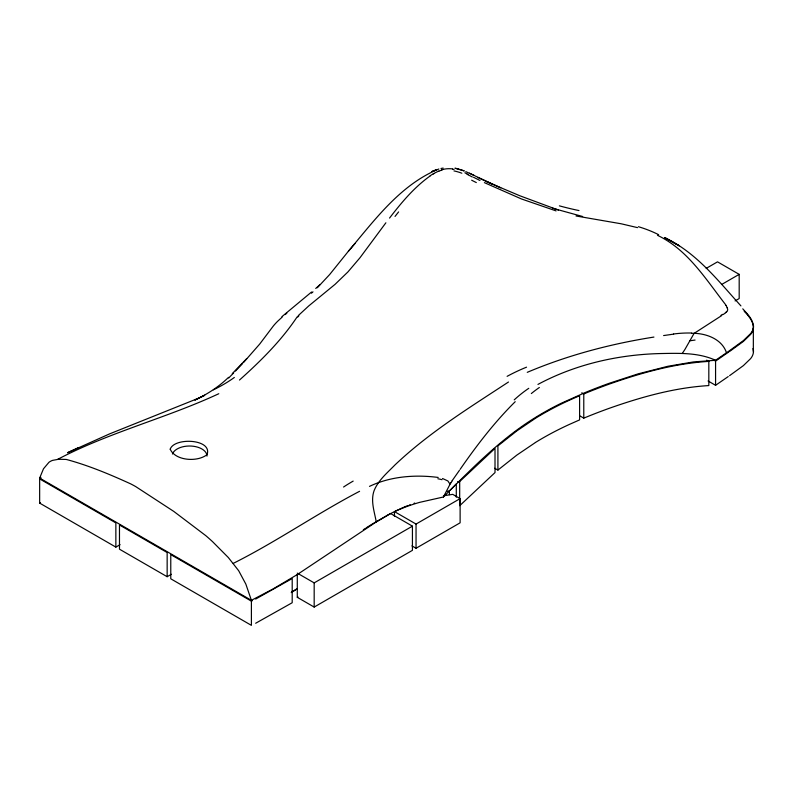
<?xml version="1.0" encoding="UTF-8"?>
<svg xmlns="http://www.w3.org/2000/svg" width="793" height="793" viewBox="0 0 793 793"><rect width="100%" height="100%" fill="white"/><g stroke="black" fill="none" stroke-linecap="round" stroke-linejoin="round"><path stroke-width="1.19" d="M251.401 600.321L39.65 478.07L43.486 468.792L48.968 462.279A42.544 24.563 60 0 1 52.576 460.376L58.563 459.266L65.65 459.415A43.823 25.297 60 0 1 66.602 459.524C88.667 465.491 109.969 474.412 130.736 483.899A147.825 85.347 60 0 1 135.722 486.595L173.776 511.406L205.744 535.612A171.903 99.254 60 0 1 212.574 541.678L228.334 557.538L238.683 570.732L245.84 584.094L251.401 600.321L272.762 589.13L296.889 574.806L375.773 522.26L390.632 513.567L412.429 526.155L412.429 550.342L314.177 607.071L297.286 597.317L297.286 574.34M387.232 515.321A133.749 77.218 0 0 1 419.695 502.346L443.426 496.993L450.761 482.828M452.169 480.677L459.444 470.328M460.128 469.337C476.692 445.438 494.505 422.173 515.222 401.684M317.339 287.74L329.64 274.556L348.385 251.252C374.306 220.484 400.396 184.61 438.866 168.998M385.884 222.793L359.982 257.745L347.889 271.969L335.042 284.36L308.755 305.92L298.218 315.654M389.551 218.065C401.466 202.572 414.194 187.277 430.242 175.897M727.012 311.441L727.568 310.311A7.494 4.451 18.6 0 0 727.637 309.27L727.577 308.953A4.53 2.676 19.5 0 0 727.439 308.576L727.201 307.823M348.385 251.252L354.957 243.58M297.127 316.893C281.247 340.732 260.748 361.013 239.486 380.045M243.451 362.599L259.717 344.043L273.367 325.953A109.583 63.262 0 0 1 277.679 321.244L281.109 318.082M235.481 371.025L242.579 363.541M246.692 358.634L232.29 373.592M233.687 372.888L228.701 377.993M443.426 496.993L449.334 491.036M449.403 490.966L450.255 489.965M450.255 490.114L456.292 483.918L456.292 497.171M450.682 489.687C476.871 463.489 503.535 437.181 535.225 417.614A303.352 175.134 0 0 1 560.909 403.409L585.551 392.386A455.975 263.256 0 0 1 609.252 383.277L638.216 373.83L667.944 366.267L693.568 361.915L715.573 360.28L729.203 350.893M459.682 481.529L495.01 448.382L495.01 472.578L459.682 505.726L459.682 481.529L457.521 481.767M281.941 316.635L311.56 292.002M726.735 311.748L726.2 312.234M228.553 377.339C218.779 386.835 207.201 394.319 194.87 400.049L204.693 395.291L200.49 397.293M312.482 292.3L312.977 291.844M315.723 288.474L319.708 284.885M311.471 293.202L311.976 292.746M281.614 317.636L282.12 317.19M494.713 468.237L497.915 470.08L516.838 455.093L535.463 442.494M285.242 314.543L285.767 314.107M286.293 313.661L286.818 313.225M725.625 312.729L723.226 314.534M708.08 380.977L715.573 385.309L715.573 361.112L724.832 354.679M715.573 385.309L728.242 376.566M729.768 351.339L743.368 341.436L750.634 334.408A30.53 17.624 0 0 0 753.489 326.498M729.58 350.635L743.368 340.603L750.634 333.575A30.53 17.624 0 0 0 753.459 325.229M729.58 375.654L743.368 365.632L750.634 358.605A30.53 17.624 0 0 0 753.459 350.258M728.817 351.983L725.298 354.362M726.467 352.746C721.947 338.77 705.453 332.971 691.615 333.288M721.789 315.525L694.073 333.407L684.964 349.376A12.083 0.773 -57.2 0 1 682.317 353.341M296.969 588.743L291.804 592.044M363.343 529.674L363.878 529.337M364.423 528.99L364.958 528.644M297.296 588.763L291.219 592.599M366.029 527.96L367.655 526.939M297.286 597.317L297.95 596.901M535.463 418.298L516.838 430.896L497.915 445.894L497.915 470.08M368.19 526.602L368.735 526.265M369.28 525.918L370.361 525.244M370.906 524.907L372.541 523.905M373.087 523.568L387.281 515.351M508.472 382.018C471.478 406.313 433.543 429.806 400.663 459.662A245.414 113.31 -22.6 0 0 394.934 464.976C387.331 472.777 378.35 480.211 374.137 490.54C370.39 500.829 374.465 511.723 376.259 521.943M39.65 478.07L40.869 477.366M120.08 544.662L115.857 547.101L39.65 503.099L39.65 478.903L40.869 478.199M39.65 503.099L40.463 502.623M537.951 384.407C575.649 364.165 618.728 354.441 661.382 353.529C679.571 353.192 698.623 352.528 715.573 360.28M167.154 576.709L167.154 552.523L119.475 524.986L119.475 549.182L167.154 576.709L171.377 574.271M706.206 268.371L717.516 261.849L739.185 274.358L739.185 298.555L735.071 300.924M721.709 284.449L739.185 274.358M297.286 573.131L314.177 582.885L412.429 526.155M394.468 516.441L394.468 511.604L416.047 524.064L460.118 498.619L460.118 522.815L416.047 548.26L411.934 545.881M433.226 174.034L434.128 173.508M359.586 491.303C316.595 513.775 276.648 541.649 233.261 563.377M57.711 459.335C109.186 432.235 166.213 418.218 218.789 393.724M255.653 599.062L292.201 578.533L292.201 602.73L255.653 623.258M394.468 511.604L398.879 509.473M252.362 600.688L251.678 601.025M78.101 447.807L67.514 452.734L109.632 433.87L199.043 398.007M369.498 486.377C390.602 476.276 415.235 474.472 438.192 477.445M399.484 509.185L404.41 507.005M527.256 372.333C567.719 355.214 610.58 343.894 653.938 337.065M438.856 171.179L441.919 170.029M405.045 506.737L406.303 506.212M581.775 392.793L583.777 393.952L588.803 391.891A454.716 262.523 0 0 1 609.252 384.109C641.388 372.789 674.665 363.442 708.823 361.39L708.823 385.576C674.665 387.628 641.388 396.976 609.252 408.306A454.716 262.523 0 0 0 588.812 416.087L583.777 418.139L579.772 415.829M406.938 505.954L408.207 505.448M409.495 504.953L410.14 504.705M414.065 503.287L414.729 503.049M440.977 168.473L443.168 168.066M443.436 495.803L452.744 494.356L460.118 498.619M663.612 335.568L673.584 334.14M452.615 169.246L454.052 169.424M454.895 168.195L464.262 170.911L459.494 169.325M576.035 215.983L621.187 223.785L637.522 227.631M455.598 168.304L458.632 169.018M582.667 216.519L552.562 208.222M556.111 210.908L521.487 198.964L484.384 182.638M442.524 478.496L447.876 480.964L449.978 484.087M558.431 210.086L519.693 195.712L486.466 181.627M474.908 175.858L500.76 187.872M465.798 171.625L474.155 175.461L469.496 173.171M477.723 177.454L491.541 183.837M479.953 180.477L473.5 177.245M657.506 235.323C687.7 249.696 705.621 278.967 725.436 304.443A61.467 38.153 13.8 0 1 726.101 305.493M464.867 172.795L468.385 174.619M664.494 237.533L679.115 245.741L664.494 237.533C696.264 252.372 717.952 280.563 740.93 305.89M713.432 359.883L715.573 361.112M706.682 360.151L708.823 361.39M39.65 478.903L115.857 522.904L115.857 547.101M742.763 308.824L747.472 314.008M744.161 311.124L744.845 311.857M745.192 312.234L747.472 314.841M726.061 305.493L726.398 306.088A28.944 17.694 15.4 0 1 727.131 307.823M753.34 327.787L753.34 351.983M583.777 393.952L583.777 418.139M449.403 490.817L449.403 494.644M416.047 524.064L416.047 548.26M314.177 582.885L314.177 607.071M447.43 491.303A136.505 78.804 0 0 1 449.423 491.016M673.554 334.002A121.696 106.47 39.1 0 1 691.585 333.03M689.692 340.802A155.18 9.238 -7.1 0 1 695.074 340.058M507.114 376.338A226.897 173.459 -70.6 0 1 526.552 367.169M722.453 314.355A108.155 47.005 -5.4 0 1 721.006 315.336M726.041 312.174A36.448 19.597 6.6 0 1 725.456 312.65M638.385 226.699A89.084 47.54 3.5 0 1 658.616 234.688M578.979 210.561A303.778 218.442 -12 0 1 559.382 205.853M476.315 182.568A185.859 38.044 19.6 0 1 471.657 180.219M472.331 176.988A93.108 10.805 22.6 0 1 467.166 174.311M453.953 170.901A15.86 4.49 12.6 0 1 461.833 173.211M443 169.424A16.861 8.089 9.2 0 1 452.575 168.869M442.197 169.692A15.949 6.75 7 0 1 443.029 169.474M441.433 169.9A20.648 5.928 -1.1 0 1 441.87 169.771M434.098 173.38A84.573 56.66 -86.9 0 1 438.846 171.08M430.202 175.739A104.706 69.596 -85.6 0 1 433.186 173.885M395.033 216.43A261.115 36.22 -46.4 0 1 398.601 211.919M297.722 317.061A83.602 48.77 -1.4 0 1 298.832 315.842M234.351 377.458A160.91 95.547 3.6 0 1 213.386 389.829M343.567 487.021A195.603 85.931 -3.1 0 1 353.182 481.093M172.438 454.022A17.466 10.081 0 0 1 191.321 446.062A17.466 10.081 0 0 1 206.993 456.094M753.281 325.239A39.402 22.749 0 0 0 752.676 322.652L752.329 321.69A32.761 18.913 0 0 0 752.051 321.016L751.942 320.778A57.175 33.009 0 0 0 750.584 318.241A76.594 44.22 0 0 0 747.462 314.018M437.845 478.754A40.146 34.119 -4 0 1 442.038 479.696M450.811 482.967A58.404 24.365 -72.1 0 1 452.208 480.826M514.211 399.88A169.821 130.002 85.3 0 1 528.762 388.322M531.33 393.546A183.57 141.313 83.1 0 1 539.349 387.499M535.444 442.474A308.09 177.88 0 0 1 569.443 424.394L579.604 419.894L579.604 395.707L569.443 400.197A308.09 177.88 0 0 0 535.444 418.288M752.944 348.563A39.402 22.749 0 0 1 753.281 350.268M747.462 314.851A76.594 44.22 0 0 1 750.832 319.46A57.175 33.009 0 0 1 751.942 321.611L752.051 321.849A32.761 18.913 0 0 1 752.329 322.523L752.666 323.485A39.194 22.63 0 0 1 753.33 326.498M170.208 449.175C175.233 460.812 197.457 462.359 207.052 454.617C212.792 438.866 174.262 437.121 170.208 449.175M436.834 169.623L432.066 171.457L436.834 169.623M251.401 601.153L170.773 554.604L170.773 578.801L251.401 625.35L251.401 601.153"/></g></svg>
